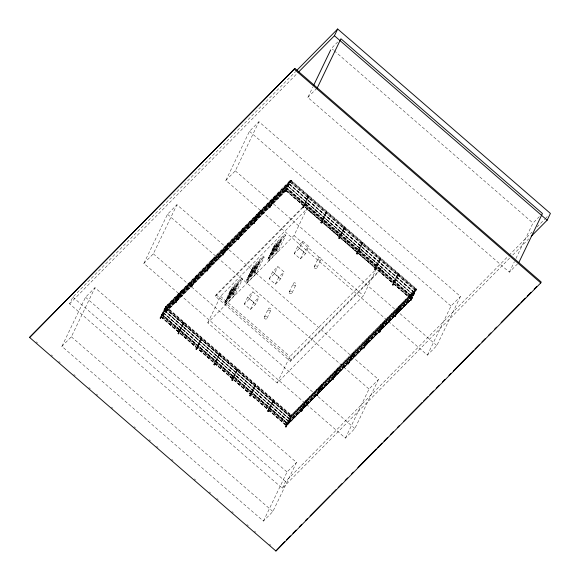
<?xml version="1.0" encoding="UTF-8"?>
<svg xmlns="http://www.w3.org/2000/svg" width="580" height="580" viewBox="0 0 580 580"><rect width="100%" height="100%" fill="white"/><g stroke="black" fill="none" stroke-linecap="round" stroke-linejoin="round"><path stroke-width="0.43" stroke-dasharray="2.9 2.17" d="M509.595 258.209L282.308 488.259L69.571 303.818L72.819 297.069L295.655 71.528M61.886 346.361L85.514 297.257L94.975 287.687L296.51 462.42L272.883 511.516L263.421 521.094L61.886 346.361L71.347 336.784L94.975 287.687M143.862 263.385L167.497 214.288L176.951 204.711L378.493 379.443L354.858 428.54L345.404 438.117L143.862 263.385L153.323 253.808L176.951 204.711M225.845 180.409L249.472 131.312L258.934 121.735L460.469 296.467L436.841 345.571L427.38 355.141L225.845 180.409L235.299 170.839L258.934 121.735M159.978 318.087L165.764 306.559L166.322 307.045L160.537 318.572L159.978 318.087L165.293 307.037L290.623 180.184L291.182 180.67L285.396 192.198L284.838 191.712L290.152 180.663L290.711 181.149L285.396 192.198M286.259 188.848L412.329 298.149L287.47 424.524L161.399 315.223L161.573 314.853L286.897 188.116L412.561 297.069L286.853 424.524L161.45 315.803L161.624 315.433L287.165 188.348L286.31 189.428L411.713 298.149L412.278 297.576L412.547 296.837L287.144 188.116L286.861 188.457L412.489 296.945M416.491 289.5L290.421 180.191L165.387 306.936L291.457 416.244L416.317 289.862L415.824 288.912L290.783 415.657M160.95 316.745L286.621 425.705L160.95 316.745L287.107 189.058L162.066 315.803M163.016 312.453L288.688 421.406L163.016 312.453L287.926 185.963L288.144 186.311M289.507 418.912L414.635 292.769L289.717 419.26L164.053 310.3L288.963 183.816L289.181 184.157L164.321 310.532M165.082 308.154L290.754 417.107L165.082 308.154L289.993 181.671L290.21 182.011M165.438 307.516L166.184 306.574L291.58 415.295L291.406 415.664L290.841 416.237L165.438 307.516L166.184 306.574M160.972 316.977L161.247 316.637L286.65 425.358L286.368 425.698L161.022 316.868M162.001 314.831L162.284 314.49L287.629 423.32L162.059 314.723M288.717 421.065L288.441 421.406L163.089 312.569L288.666 421.174M164.067 310.532L164.35 310.191L289.754 418.912L289.471 419.253L164.125 310.423M290.783 416.766L290.507 417.107L165.155 308.277L290.732 416.875M162.197 314.86L161.45 315.803M160.537 318.572L165.851 307.523L291.182 180.67M175.581 302.289L180.902 291.24L181.46 291.726L176.146 302.774L175.581 302.289L181.373 290.761L181.931 291.247L176.146 302.774M191.19 286.491L196.504 275.449L197.069 275.935L191.748 286.977L191.19 286.491L196.982 274.971L197.541 275.449L191.748 286.977M206.799 270.693L212.113 259.651L212.671 260.137L207.357 271.179L206.799 270.693L212.585 259.173L213.15 259.659L207.357 271.179M177.893 333.616L183.679 322.096L184.237 322.582L178.923 333.623L178.451 334.102L177.893 333.616L183.679 322.096M178.451 334.102L184.237 322.582M222.408 254.903L227.722 243.854L228.281 244.339L222.966 255.388L222.408 254.903L228.194 243.375L228.752 243.861L222.966 255.388M238.01 239.105L243.332 228.056L243.89 228.542L238.576 239.591L238.01 239.105L243.803 227.577L244.361 228.063L238.576 239.591M517.556 263.871L509.356 272.172L307.82 97.44L312.859 86.971M215.376 296.279L216.115 294.749L307.11 202.645L382.126 267.685L381.386 269.221L290.392 361.318L215.376 296.279L306.37 204.182L307.11 202.645M253.619 223.307L258.934 212.258L259.499 212.744L254.178 223.793L253.619 223.307L259.412 211.78L259.97 212.265L254.178 223.793M207.778 322.828L220.538 296.315L306.805 209.003L376.224 269.185L363.464 295.699L277.196 383.01L207.778 322.828L294.046 235.516L306.805 209.003M195.808 349.153L201.594 337.625L202.152 338.111L196.838 349.16L196.366 349.638L195.808 349.153L201.594 337.625M196.366 349.638L202.152 338.111M269.229 207.51L274.543 196.46L275.101 196.946L269.787 207.995L269.229 207.51L275.014 195.982L275.58 196.468L269.787 207.995M225.229 301.238L225.787 301.723L225.229 301.238L234.32 292.066L233.755 291.58L226.193 299.244L226.679 299.882L234.32 292.066M227.005 297.555L227.563 298.04L227.005 297.555L236.089 288.383L235.531 287.897L227.889 295.713L228.448 296.199L236.089 288.383M228.774 293.871L229.332 294.357L228.774 293.871L237.858 284.7L237.3 284.214L229.658 292.03L230.224 292.516L237.858 284.7M230.55 290.188L231.108 290.674L230.55 290.188L238.184 282.373L238.67 283.011L238.184 282.373M224.649 303.282L232.45 287.078L241.526 277.892L242.65 278.864L234.849 295.068L225.765 304.254L224.649 303.282L233.733 294.096L241.526 277.892M226.679 299.882L226.193 299.244M228.448 296.199L227.962 295.561M230.224 292.516L229.731 291.878M225.765 304.254L233.566 288.05L232.45 287.078M233.755 291.58L234.24 292.219M235.531 287.897L236.017 288.536M237.3 284.214L237.786 284.852M233.428 293.908L232.87 293.422L233.428 293.908L225.787 301.723M235.204 290.225L234.646 289.739L235.204 290.225L226.113 299.396M236.974 286.542L236.415 286.056L236.974 286.542L227.889 295.713M290.421 180.191L290.913 181.141L166.054 307.516M284.838 191.712L290.623 180.184M285.882 190.494L411.285 299.215M286.31 189.428L286.484 189.058M288.688 421.406L413.576 294.691L413.301 295.031L287.948 186.194L413.525 294.799M288.927 184.157L289.21 183.816L414.613 292.537L414.33 292.878L288.985 184.049M290.014 181.903L415.418 290.623M290.297 181.141L291.044 180.199L416.44 288.92L416.266 289.289L415.7 289.862L290.297 181.141L291.044 180.199M286.056 190.37L411.51 298.983L286.621 425.705M289.21 183.816L414.555 292.654M286.078 190.602L161.218 316.977M290.913 181.141L291.095 180.772M246.797 279.408L247.356 279.894L246.797 279.408L255.881 270.236L255.323 269.751L247.754 277.414L248.24 278.052L255.881 270.236M248.566 275.725L249.132 276.211L248.566 275.725L257.658 266.553L257.092 266.068L249.458 273.883L250.016 274.369L257.658 266.553M250.343 272.042L250.901 272.527L250.343 272.042L259.427 262.87L258.868 262.385L251.299 270.048L251.785 270.686L259.427 262.87M252.112 268.359L252.67 268.844L252.112 268.359L259.753 260.543L260.239 261.188L259.753 260.543M246.217 281.452L254.011 265.256L263.095 256.063L264.212 257.034L256.418 273.238L247.334 282.424L246.217 281.452L255.294 272.267L263.095 256.063M248.24 278.052L247.754 277.414M250.016 274.369L249.53 273.731M251.785 270.686L251.299 270.048M247.334 282.424L255.135 266.227L254.011 265.256M255.323 269.751L255.809 270.389M257.092 266.068L257.585 266.706M258.868 262.385L259.354 263.03M254.997 272.078L254.439 271.592L254.997 272.078L247.356 279.894M256.766 268.395L256.208 267.909L256.766 268.395L247.682 277.566M258.542 264.712L257.984 264.226L258.542 264.712L249.458 273.883M213.715 364.682L219.508 353.155L220.067 353.64L214.752 364.689L214.281 365.168L213.715 364.682L219.508 353.155M214.281 365.168L220.067 353.64M244.281 304.145L247.674 297.083L252.88 291.82L259.035 297.156L255.642 304.217L250.437 309.481L244.281 304.145L249.48 298.881L252.88 291.82M268.366 257.578L268.924 258.064L268.366 257.578L277.45 248.407L276.892 247.921L269.25 255.737L269.809 256.222L277.45 248.407M270.135 253.895L270.693 254.381L270.135 253.895L279.219 244.724L278.661 244.245L271.092 251.901L271.578 252.539L279.219 244.724M271.904 250.212L272.469 250.698L271.904 250.212L280.995 241.048L280.437 240.562L272.868 248.218L273.354 248.856L280.995 241.048M273.68 246.529L274.238 247.015L273.68 246.529L281.322 238.721L281.808 239.359L281.322 238.721M267.779 259.63L275.58 243.426L284.664 234.233L285.781 235.204L277.98 251.408L268.902 260.601L267.779 259.63L276.863 250.437L284.664 234.233M269.809 256.222L269.323 255.584M271.578 252.539L271.092 251.901M273.354 248.856L272.868 248.218M268.902 260.601L276.696 244.398L275.58 243.426M276.892 247.921L277.378 248.566M278.661 244.245L279.147 244.883M280.437 240.562L280.923 241.2M276.566 250.248L276.007 249.762L276.566 250.248L268.924 258.064M278.335 246.565L277.776 246.087L278.335 246.565L269.25 255.737M280.111 242.889L279.546 242.404L280.111 242.889L271.019 252.054M250.437 309.481L253.837 302.426L259.035 297.156M302.753 207.241L308.538 195.721L309.096 196.2L303.782 207.249L303.311 207.727L302.753 207.241L308.538 195.721M303.311 207.727L309.096 196.2M269.25 278.871L272.651 271.81L277.849 266.546L284.012 271.882L280.611 278.944L275.406 284.207L269.25 278.871L274.456 273.601L277.849 266.546M275.406 284.207L278.806 277.146L284.012 271.882M231.63 380.212L237.423 368.692L237.981 369.17L232.667 380.219L232.196 380.697L231.63 380.212L237.423 368.692M232.196 380.697L237.981 369.17M294.219 253.59L297.62 246.536L302.825 241.273L308.981 246.609L305.58 253.67L300.382 258.934L294.219 253.59L299.425 248.327L302.825 241.273M264.226 317.354L268.214 309.067M267.112 318.072L271.099 309.793M300.382 258.934L303.775 251.872L308.981 246.609M320.668 222.778L326.453 211.25L327.011 211.736L321.697 222.785L321.226 223.264L320.668 222.778L326.453 211.25M321.226 223.264L327.011 211.736M289.202 292.074L293.19 283.787M292.088 292.798L296.075 284.512M249.545 395.748L255.338 384.221L255.896 384.707L250.582 395.756L250.111 396.234L249.545 395.748L255.338 384.221M250.111 396.234L255.896 384.707M314.171 266.8L318.159 258.513M317.057 267.525L321.044 259.238M338.575 238.307L344.368 226.78L344.926 227.266L339.612 238.315L339.14 238.793L338.575 238.307L344.368 226.78M339.14 238.793L344.926 227.266M277.196 383.01L289.957 356.497L376.224 269.185M290.392 361.318L291.131 359.788L382.126 267.685M267.46 411.278L273.252 399.75L273.811 400.236L268.496 411.285L268.025 411.764L267.46 411.278L273.252 399.75M268.025 411.764L273.811 400.236M356.49 253.837L362.282 242.31L362.841 242.795L357.526 253.844L357.055 254.323L356.49 253.837L362.282 242.31M357.055 254.323L362.841 242.795M285.375 426.808L291.167 415.28L291.726 415.766L285.94 427.293L285.375 426.808L290.696 415.759L416.027 288.905L416.585 289.391L410.799 300.918L410.234 300.433L415.555 289.384L416.114 289.869L410.799 300.918M290.536 416.766L415.664 290.623L290.754 417.107M290.841 416.237L291.58 415.295M289.717 419.26L164.104 310.191M285.94 427.293L291.254 416.244L416.585 289.391M301.542 411.495L306.863 400.454L306.298 399.968L300.984 411.01L301.542 411.495L302.02 411.017L307.335 399.975L306.776 399.489L301.455 410.531L302.02 411.017M374.404 269.374L380.197 257.846L380.755 258.332L375.441 269.381L374.97 269.86L374.404 269.374L380.197 257.846M374.97 269.86L380.755 258.332M317.151 395.698L322.465 384.656L321.907 384.17L316.593 395.219L317.151 395.698L322.944 384.177L322.379 383.692L317.064 394.733L317.623 395.219M263.421 521.094L287.056 471.989L296.51 462.42M332.76 379.907L338.075 368.858L337.517 368.373L332.202 379.422L332.76 379.907L333.232 379.429L338.546 368.38L337.988 367.894L332.673 378.943L333.232 379.429M282.308 488.259L285.556 481.509L508.392 255.969M348.37 364.11L353.684 353.06L353.126 352.575L347.804 363.624L348.37 364.11L354.155 352.582L353.597 352.096L348.283 363.145L348.841 363.631M392.319 284.903L398.112 273.376L398.67 273.861L393.356 284.911L392.885 285.389L392.319 284.903L398.112 273.376M392.885 285.389L398.67 273.861M363.972 348.312L369.293 337.263L368.728 336.777L363.413 347.826L363.972 348.312L369.764 336.784L369.206 336.298L363.885 347.348L364.45 347.833M379.581 332.514L384.895 321.465L384.337 320.979L379.023 332.028L379.581 332.514L380.052 332.036L385.374 320.986L384.808 320.501L379.494 331.55L380.052 332.036M395.19 316.716L400.504 305.667L399.946 305.181L394.632 316.231L395.19 316.716L400.976 305.189L400.417 304.703L395.103 315.752L395.661 316.238M411.655 297.569L411.836 297.199L286.977 423.574M416.027 288.905L410.712 299.954L411.271 300.44M411.205 299.091L286.346 425.466L412.503 297.779L286.433 188.478M411.713 298.149L411.887 297.779M412.242 296.945L286.796 423.944M413.33 294.683L288.738 421.298M415.7 289.862L416.44 288.92M414.613 292.537L288.912 183.925L164.053 310.3M345.404 438.117L369.032 389.021L378.493 379.443M427.38 355.141L451.008 306.044L460.469 296.467M509.356 272.172L514.395 261.703M515.946 258.484L532.991 223.068L539.298 216.688M69.571 303.818L297.496 73.123M337.756 41.956L331.448 48.336L333.5 50.112M307.82 97.44L316.651 88.501M165.351 308.386L290.268 181.903M164.372 310.423L289.231 184.049M163.284 312.685L288.195 186.194M161.399 315.223L286.839 188.225L412.51 297.177M229.658 292.03L242.65 278.864M251.227 270.2L264.212 257.034M272.796 248.37L285.781 235.204M286.853 424.524L287.702 423.443L162.037 314.49L287.651 423.552M286.672 425.589L411.532 299.215L285.86 190.262M509.022 255.323L531.947 232.13M537.037 226.969L544.678 219.24M545.316 218.595L547.223 216.659M512.778 254.99L528.699 238.88M334.181 50.706L532.991 223.068M249.472 131.312L451.008 306.044M290.471 180.772L415.875 289.493M308.067 196.2L308.625 196.685M325.982 211.729L326.54 212.215M343.896 227.258L344.455 227.744M361.811 242.788L362.369 243.274M379.726 258.325L380.284 258.81M397.641 273.854L398.199 274.34M415.592 290.5L289.942 181.779M287.876 186.079L413.547 295.031M306.37 204.182L381.386 269.221M285.81 190.37L411.481 299.324M285.309 191.233L285.868 191.719M303.224 206.763L303.782 207.249M321.139 222.299L321.697 222.785M339.053 237.829L339.612 238.315M356.968 253.358L357.526 253.844M374.883 268.895L375.441 269.381M392.798 284.425L393.356 284.911M235.299 170.839L436.841 345.571M269.7 207.031L270.258 207.517M294.046 235.516L363.464 295.699M297.62 246.536L303.775 251.872M299.425 248.327L305.58 253.67M254.091 222.829L254.656 223.314M276.863 250.437L277.98 251.408M238.489 238.626L239.047 239.112M272.651 271.81L278.806 277.146M274.456 273.601L280.611 278.944M255.294 272.267L256.418 273.238M222.88 254.424L223.438 254.903M167.497 214.288L369.032 389.021M247.674 297.083L253.837 302.426M249.48 298.881L255.642 304.217M207.27 270.215L207.829 270.7M233.733 294.096L234.849 295.068M220.538 296.315L289.957 356.497M216.115 294.749L291.131 359.788M191.661 286.012L192.226 286.498M153.323 253.808L354.858 428.54M176.059 301.81L176.617 302.296M165.561 306.566L291.631 415.875M165.293 307.037L165.851 307.523M183.207 322.574L183.766 323.06M201.122 338.104L201.68 338.589M219.037 353.633L219.595 354.119M236.952 369.17L237.51 369.656M254.867 384.7L255.425 385.185M272.781 400.229L273.339 400.715M290.696 415.759L291.254 416.244M161.573 314.853L287.644 424.161M160.45 317.608L161.008 318.094M178.364 333.137L178.923 333.623M196.279 348.674L196.838 349.16M214.194 364.204L214.752 364.689M232.109 379.733L232.667 380.219M250.024 395.27L250.582 395.756M267.938 410.799L268.496 411.285M285.853 426.329L286.411 426.815M85.514 297.257L287.056 471.989M72.819 297.069L285.556 481.509M71.347 336.784L272.883 511.516M36.192 341.859L37.562 343.041M51.243 354.909L52.613 356.091M58.769 361.434L60.139 362.623M73.827 374.484L75.19 375.673M88.878 387.534L90.248 388.723M96.403 394.059L97.774 395.248M111.454 407.109L112.825 408.298M134.038 426.691L135.408 427.873M149.089 439.741L150.459 440.923M156.614 446.266L157.985 447.448M171.673 459.316L173.036 460.505M194.249 478.891L195.619 480.08M209.3 491.941L210.67 493.13M216.826 498.466L218.196 499.655M231.884 511.516L233.254 512.705M246.935 524.574L248.305 525.755M254.46 531.099L255.831 532.28M269.519 544.149L270.882 545.33M314.237 267.503A1.494 1.334 25.7 0 0 316.731 268.134A1.494 1.334 25.7 0 0 315.875 265.85A1.494 1.334 25.7 0 0 314.237 267.503M318.224 259.224A1.494 1.334 25.7 0 0 320.718 259.847A1.494 1.334 25.7 0 0 319.863 257.563A1.494 1.334 25.7 0 0 318.224 259.224M289.26 292.784A1.494 1.334 25.7 0 0 291.762 293.407A1.494 1.334 25.7 0 0 290.899 291.124A1.494 1.334 25.7 0 0 289.26 292.784M293.248 284.497A1.494 1.334 25.7 0 0 295.749 285.121A1.494 1.334 25.7 0 0 294.887 282.837A1.494 1.334 25.7 0 0 293.248 284.497M264.291 318.058A1.494 1.334 25.7 0 0 266.793 318.681A1.494 1.334 25.7 0 0 265.93 316.397A1.494 1.334 25.7 0 0 264.291 318.058M268.279 309.771A1.494 1.334 25.7 0 0 270.78 310.401A1.494 1.334 25.7 0 0 269.918 308.111A1.494 1.334 25.7 0 0 268.279 309.771"/><path stroke-width="0.87" d="M29.587 337.437L294.887 68.447L541.212 282.01L540.77 282.931L275.913 551L29.587 337.437L294.887 68.447M298.135 72.478L334.428 35.75L337.676 29L550.413 213.44L547.158 220.19L531.244 236.299M313.635 85.361L330.68 49.945M317.282 87.863L340.91 38.766L542.445 213.498L518.817 262.595M275.913 551L284.635 541.705M296.931 70.238L337.676 29M286.542 539.77L290.363 535.905M292.907 533.324L296.097 530.105M299.28 526.879L301.825 524.305M305.645 520.434L307.552 518.505M310.104 515.924L330.477 495.305M331.745 494.015L336.204 489.505M338.111 487.57L341.932 483.705M345.114 480.486L347.666 477.905M351.487 474.041L353.394 472.105M357.853 467.596L376.311 448.913M377.587 447.622L382.046 443.113M383.953 441.177L387.774 437.313M390.318 434.732L393.501 431.513M397.322 427.641L399.236 425.713M403.687 421.203L422.153 402.513M423.429 401.222L427.888 396.713M429.795 394.777L433.615 390.913M436.16 388.339L439.343 385.113M442.525 381.894L445.077 379.313M448.891 375.449L450.805 373.513M453.35 370.939L473.722 350.32M474.998 349.029L479.457 344.52M482.002 341.939L485.185 338.72M488.367 335.494L490.912 332.92M494.733 329.048L496.647 327.12M501.098 322.611L519.564 303.92M520.84 302.63L525.291 298.12M527.205 296.184L531.026 292.32M534.209 289.101L536.754 286.52M334.428 35.75L547.158 220.19M294.444 69.368L540.77 282.931"/></g></svg>
